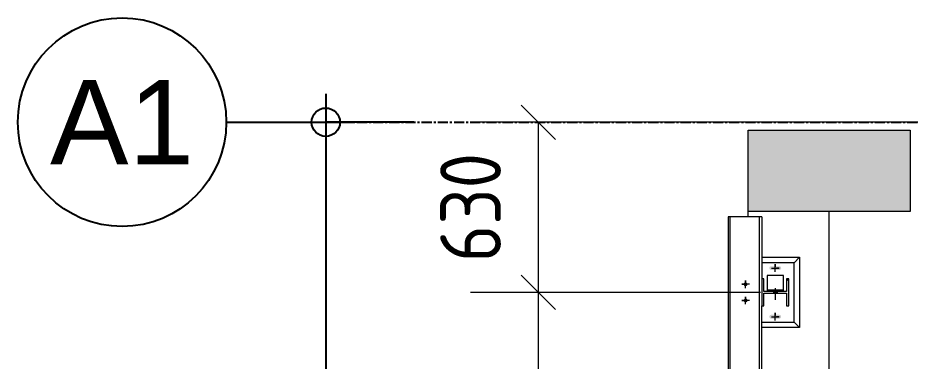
# Model space of a CAD drawing. Header units: millimetres. Extents: x -153298 to 620751, y -313239 to 250031.
# Drawn here: x 62579 to 65887, y -82828 to -81558 of the extents above; entities that cross this region are included whole.
import ezdxf
from ezdxf.enums import TextEntityAlignment as Align

# ---------------------------------------------------------------- set-up
doc = ezdxf.new("R2010")
doc.units = ezdxf.units.MM
for name, pattern in [('CENTER', [2, 1.25, -0.25, 0.25, -0.25]), ('XKITLINE00', [0]), ('XKITLINE02', [4, 2, -2])]:
    doc.linetypes.add(name, pattern=pattern)
doc.layers.get('DEFPOINTS').update_dxf_attribs({"color": 250})
for name, color, linetype in [('000 - EXISTING_CONCRETE_MAIN_COLOR_1', 1, 'Continuous'), ('000 - EXISTING_STEEL-STRUCTURE_MAIN_COLOR_1', 1, 'Continuous'), ('000 - EXISTING_STEEL-STRUCTURE_MAIN_COLOR_2', 2, 'Continuous'), ('S-DIM', 7, 'Continuous'), ('Stan-Dim', 8, 'Continuous')]:
    doc.layers.add(name, color=color, linetype=linetype)
doc.layers.add('Part', color=2, linetype='Continuous', lineweight=0)
doc.layers.add('Z-DIMENSIONS', color=1, linetype='Continuous', lineweight=0)
doc.styles.add('ISOCPEUR', font='isocpeur.ttf')
doc.styles.add('ROMANS', font='arial.ttf', dxfattribs={"width": 0.85})
doc.dimstyles.new('Dim-Cen', dxfattribs={"dimtxt": 3, "dimasz": 1, "dimexe": 0, "dimexo": 2.5, "dimgap": 1.5, "dimtad": 1, "dimdec": 0, "dimzin": 1, "dimdsep": 46, "dimtxsty": 'ROMANS', "dimblk": 'CEN1', "dimcen": 0.09, "dimclrd": 1, "dimclre": 250, "dimclrt": 3, "dimadec": 0, "dimazin": 0, "dimtfac": 1, "dimtdec": 0, "dimtofl": 0, "dimtmove": 2, "dimatfit": 3, "dimfxl": 1, "dimtfill": 1, "dimtfillclr": 256, "dimtolj": 1, "dimtzin": 0, "dimarcsym": 0})

# ---------------------------------------------------------------- blocks, each defined once
blk = doc.blocks.new('*A6564')
at = {"layer": 'Part'}
blk.add_hatch(color=256, dxfattribs=at).paths.add_polyline_path([(442.008, 164.74), (442.008, 162.34), (437.208, 162.34), (437.208, 164.74)], flags=17)
blk = doc.blocks.new('*A207206')
at = {"layer": '000 - EXISTING_STEEL-STRUCTURE_MAIN_COLOR_1', "linetype": 'XKITLINE00', "lineweight": 0}
blk.add_line((438.408454, 160.275977), (438.344454, 160.339977), dxfattribs=at)
blk = doc.blocks.new('*A21802100')
at = {"layer": '000 - EXISTING_STEEL-STRUCTURE_MAIN_COLOR_2', "linetype": 'XKITLINE00', "lineweight": 0}
for p, q in [((437.608454, 162.179977), (436.608454, 162.179977)), ((436.608454, 162.179977), (436.608454, 140.339979)), ((436.672454, 140.339979), (436.672454, 162.179977)), ((437.544454, 140.339979), (437.544454, 162.179977)), ((437.608454, 162.179977), (437.608454, 160.339977)), ((437.608454, 142.979971), (437.608454, 159.539977)), ((437.608454, 140.339979), (437.608454, 142.179971)), ((437.608454, 140.339979), (436.608454, 140.339979))]:
    blk.add_line(p, q, dxfattribs=at)
blk = doc.blocks.new('*A21812101')
at = {"layer": '000 - EXISTING_STEEL-STRUCTURE_MAIN_COLOR_1', "linetype": 'XKITLINE00', "lineweight": 0}
for p, q in [((437.672454, 160.339977), (437.608454, 160.339977)), ((437.608454, 160.339977), (437.608454, 159.539977)), ((437.672454, 159.963977), (437.672454, 160.339977)), ((438.408454, 160.339977), (438.344454, 160.339977)), ((438.344454, 160.339977), (438.344454, 159.963977)), ((438.408454, 159.539977), (438.408454, 160.339977)), ((438.344454, 159.963977), (437.672454, 159.963977)), ((437.672454, 159.539977), (437.672454, 159.915977)), ((437.672454, 159.915977), (438.344454, 159.915977)), ((438.344454, 159.915977), (438.344454, 159.539977)), ((437.608454, 159.539977), (437.672454, 159.539977)), ((438.344454, 159.539977), (438.408454, 159.539977))]:
    blk.add_line(p, q, dxfattribs=at)
blk = doc.blocks.new('*A21822102')
at = {"layer": 'Part', "linetype": 'XKITLINE00', "lineweight": 0}
for p, q in [((437.208418, 164.739977), (442.008418, 164.739977)), ((437.208418, 162.339977), (437.208418, 164.739977)), ((442.008418, 164.739977), (442.008418, 162.339977)), ((442.008418, 162.339977), (437.208418, 162.339977))]:
    blk.add_line(p, q, dxfattribs=at)
blk = doc.blocks.new('*A21842104')
at = {"layer": '000 - EXISTING_CONCRETE_MAIN_COLOR_1', "linetype": 'XKITLINE00', "lineweight": 0}
for p, q in [((437.208418, 162.179977), (437.208418, 162.339977)), ((439.608418, 140.179979), (439.608418, 162.339977)), ((437.208418, 140.179979), (437.208418, 140.339979))]:
    blk.add_line(p, q, dxfattribs=at)
blk = doc.blocks.new('*A21852105')
at = {"layer": '000 - EXISTING_STEEL-STRUCTURE_MAIN_COLOR_1', "linetype": 'XKITLINE00', "lineweight": 0}
for p, q in [((437.608454, 160.979977), (438.728454, 160.979977)), ((438.568454, 160.819977), (438.728454, 160.979977)), ((438.728454, 160.979977), (438.728454, 158.899977)), ((438.568454, 159.059977), (438.728454, 158.899977)), ((438.728454, 158.899977), (437.608454, 158.899977))]:
    blk.add_line(p, q, dxfattribs=at)
blk = doc.blocks.new('*A21862106')
at = {"layer": '000 - EXISTING_STEEL-STRUCTURE_MAIN_COLOR_1', "linetype": 'XKITLINE00', "lineweight": 0}
for p, q in [((438.568454, 160.819977), (437.608454, 160.819977)), ((438.568454, 159.059977), (438.568454, 160.819977)), ((437.608454, 159.059977), (438.568454, 159.059977))]:
    blk.add_line(p, q, dxfattribs=at)
blk = doc.blocks.new('*A22182138')
at = {"layer": '000 - EXISTING_STEEL-STRUCTURE_MAIN_COLOR_1', "linetype": 'XKITLINE00', "lineweight": 0}
for p, q in [((437.016454, 160.179977), (437.091046, 160.179977)), ((437.128454, 160.291977), (437.128454, 160.217385)), ((437.128454, 160.067977), (437.128454, 160.142569)), ((437.240454, 160.179977), (437.165862, 160.179977)), ((437.016454, 159.699977), (437.091046, 159.699977)), ((437.128454, 159.811977), (437.128454, 159.737385)), ((437.128454, 159.587977), (437.128454, 159.662569)), ((437.240454, 159.699977), (437.165862, 159.699977))]:
    blk.add_line(p, q, dxfattribs=at)
blk = doc.blocks.new('*A22192139')
at = {"layer": '000 - EXISTING_STEEL-STRUCTURE_MAIN_COLOR_1', "linetype": 'XKITLINE00', "lineweight": 0}
for p, q in [((437.896454, 160.659977), (437.971046, 160.659977)), ((438.008454, 160.771977), (438.008454, 160.697385)), ((438.008454, 160.547977), (438.008454, 160.622569)), ((438.120454, 160.659977), (438.045862, 160.659977)), ((438.008454, 159.331977), (438.008454, 159.257385)), ((437.896454, 159.219977), (437.971046, 159.219977)), ((438.008454, 159.107977), (438.008454, 159.182569)), ((438.120454, 159.219977), (438.045862, 159.219977))]:
    blk.add_line(p, q, dxfattribs=at)
blk = doc.blocks.new('*A22202140')
at = {"layer": '000 - EXISTING_STEEL-STRUCTURE_MAIN_COLOR_1'}
for points in [[(437.118, 160.125), (437.107, 160.128), (437.097, 160.133), (437.089, 160.14), (437.082, 160.149), (437.077, 160.159), (437.074, 160.169), (437.072, 160.18), (437.074, 160.191), (437.077, 160.201), (437.082, 160.211), (437.089, 160.22), (437.097, 160.227), (437.107, 160.232), (437.118, 160.235), (437.128, 160.236), (437.139, 160.235), (437.15, 160.232), (437.16, 160.227), (437.168, 160.22), (437.175, 160.211), (437.18, 160.201), (437.183, 160.191), (437.184, 160.18), (437.183, 160.169), (437.18, 160.159), (437.175, 160.149), (437.168, 160.14), (437.16, 160.133), (437.15, 160.128), (437.139, 160.125), (437.128, 160.124)], [(437.118, 159.645), (437.107, 159.648), (437.097, 159.653), (437.089, 159.66), (437.082, 159.669), (437.077, 159.679), (437.074, 159.689), (437.072, 159.7), (437.074, 159.711), (437.077, 159.721), (437.082, 159.731), (437.089, 159.74), (437.097, 159.747), (437.107, 159.752), (437.118, 159.755), (437.128, 159.756), (437.139, 159.755), (437.15, 159.752), (437.16, 159.747), (437.168, 159.74), (437.175, 159.731), (437.18, 159.721), (437.183, 159.711), (437.184, 159.7), (437.183, 159.689), (437.18, 159.679), (437.175, 159.669), (437.168, 159.66), (437.16, 159.653), (437.15, 159.648), (437.139, 159.645), (437.128, 159.644)]]:
    blk.add_hatch(color=256, dxfattribs=at).paths.add_polyline_path(points, flags=17)
at = {"layer": '000 - EXISTING_STEEL-STRUCTURE_MAIN_COLOR_1', "linetype": 'XKITLINE00', "lineweight": 0}
for p, q in [((437.24, 160.18), (437.016, 160.18)), ((437.128, 160.068), (437.128, 160.292)), ((437.24, 159.7), (437.016, 159.7)), ((437.128, 159.588), (437.128, 159.812))]:
    blk.add_line(p, q, dxfattribs=at)
blk = doc.blocks.new('*A22212141')
at = {"layer": '000 - EXISTING_STEEL-STRUCTURE_MAIN_COLOR_1'}
for points in [[(438.168, 160.62), (438.15, 160.608), (438.128, 160.604), (437.888, 160.604), (437.867, 160.608), (437.849, 160.62), (437.837, 160.639), (437.832, 160.66), (437.837, 160.681), (437.849, 160.7), (437.867, 160.712), (437.888, 160.716), (438.128, 160.716), (438.15, 160.712), (438.168, 160.7), (438.18, 160.681), (438.184, 160.66), (438.18, 160.639)], [(438.168, 159.18), (438.15, 159.168), (438.128, 159.164), (437.888, 159.164), (437.867, 159.168), (437.849, 159.18), (437.837, 159.199), (437.832, 159.22), (437.837, 159.241), (437.849, 159.26), (437.867, 159.272), (437.888, 159.276), (438.128, 159.276), (438.15, 159.272), (438.168, 159.26), (438.18, 159.241), (438.184, 159.22), (438.18, 159.199)]]:
    blk.add_hatch(color=256, dxfattribs=at).paths.add_polyline_path(points, flags=17)
at = {"layer": '000 - EXISTING_STEEL-STRUCTURE_MAIN_COLOR_1', "linetype": 'XKITLINE00', "lineweight": 0}
for p, q in [((437.896, 160.66), (438.12, 160.66)), ((438.008, 160.548), (438.008, 160.772)), ((438.008, 159.108), (438.008, 159.332)), ((437.896, 159.22), (438.12, 159.22))]:
    blk.add_line(p, q, dxfattribs=at)
blk = doc.blocks.new('*A22322152')
at = {"layer": '000 - EXISTING_STEEL-STRUCTURE_MAIN_COLOR_1', "linetype": 'XKITLINE00', "lineweight": 0}
for p, q in [((438.24848, 160.443977), (437.76848, 160.443977)), ((437.76848, 160.443977), (437.76848, 159.963977)), ((438.24848, 159.963977), (438.24848, 160.443977)), ((438.24848, 160.003977), (437.76848, 160.003977))]:
    blk.add_line(p, q, dxfattribs=at)
blk = doc.blocks.new('*A22332153')
at = {"layer": '000 - EXISTING_STEEL-STRUCTURE_MAIN_COLOR_1', "linetype": 'XKITLINE02', "lineweight": 0}
for p, q in [((437.952428, 160.003977), (437.952428, 159.963977)), ((437.952428, 159.963977), (437.952428, 159.915977)), ((438.008428, 160.067337), (438.008428, 159.723977)), ((438.064428, 160.003977), (438.064428, 159.963977)), ((438.064428, 159.963977), (438.064428, 159.915977))]:
    blk.add_line(p, q, dxfattribs=at)
blk = doc.blocks.new('*A22342154')
at = {"layer": '000 - EXISTING_STEEL-STRUCTURE_MAIN_COLOR_1'}
for points in [[(438.064, 160.004), (438.064, 159.964), (437.952, 159.964), (437.952, 160.004)], [(438.064, 159.964), (438.064, 159.916), (437.952, 159.916), (437.952, 159.964)]]:
    blk.add_hatch(color=256, dxfattribs=at).paths.add_polyline_path(points, flags=17)
at = {"layer": '000 - EXISTING_STEEL-STRUCTURE_MAIN_COLOR_1', "linetype": 'XKITLINE00', "lineweight": 0}
for p, q in [((437.952, 160.004), (437.952, 159.964)), ((437.952, 159.964), (437.952, 159.916)), ((438.008, 160.067), (438.008, 159.724)), ((438.064, 160.004), (438.064, 159.964)), ((438.064, 159.964), (438.064, 159.916))]:
    blk.add_line(p, q, dxfattribs=at)
blk = doc.blocks.new('*A29452854')
at = {"layer": 'Z-DIMENSIONS', "linetype": 'XKITLINE00', "lineweight": 0}
for p, q in [((430.474161, 165.489069), (431.492395, 164.470835)), ((448.998427, 164.979952), (428.973278, 164.979952)), ((430.983278, 159.939977), (430.983278, 164.979952)), ((430.474161, 160.449093), (431.492395, 159.43086)), ((437.568454, 159.939977), (428.973278, 159.939977))]:
    blk.add_line(p, q, dxfattribs=at)
at = {"layer": 'Z-DIMENSIONS'}
for p in [(430.983278, 164.979952), (430.983278, 159.939977)]:
    blk.add_point(p, dxfattribs=at)
at = {"layer": 'Z-DIMENSIONS', "style": 'ISOCPEUR', "width": 0.85}
blk.add_text('630', height=1.8, rotation=90.00021, dxfattribs=at).set_placement((429.873278, 160.835745))
blk = doc.blocks.new('*A29462855')
at = {"layer": 'Z-DIMENSIONS', "linetype": 'XKITLINE00', "lineweight": 0}
for p, q in [((430.474161, 160.449093), (431.492395, 159.43086)), ((437.568454, 159.939977), (428.973278, 159.939977)), ((430.983278, 142.579971), (430.983278, 159.939977)), ((430.474161, 143.089088), (431.492395, 142.070854)), ((437.568454, 142.579971), (428.973278, 142.579971))]:
    blk.add_line(p, q, dxfattribs=at)
at = {"layer": 'Z-DIMENSIONS'}
for p in [(430.983278, 159.939977), (430.983278, 142.579971)]:
    blk.add_point(p, dxfattribs=at)
at = {"layer": 'Z-DIMENSIONS', "style": 'ISOCPEUR', "width": 0.85}
blk.add_text('2170', height=1.8, rotation=90.00021, dxfattribs=at).set_placement((429.873278, 149.249036))
blk = doc.blocks.new('CEN1')
at = {"color": 1}
for p, q in [((0, 1.5), (0, -1.5)), ((1.5, 0), (-1.5, 0))]:
    blk.add_line(p, q, dxfattribs=at)
at = {"color": 3}
blk.add_circle((0, 0), 0.75, dxfattribs=at)
blk = doc.blocks.new('*D4751')
at = {"layer": 'DEFPOINTS', "color": 0, "transparency": 16777216}
for p in [(64221.4, -81943.9), (63720.5, -86001.9), (64221.4, -86001.9)]:
    blk.add_point(p, dxfattribs=at)
at = {"layer": 'S-DIM', "color": 250, "lineweight": -2, "transparency": 16777216}
for p, q in [((64046.4, -81943.9), (63720.5, -81943.9)), ((64046.4, -86001.9), (63720.5, -86001.9))]:
    blk.add_line(p, q, dxfattribs=at)
at = {"layer": 'S-DIM', "color": 1, "lineweight": -2, "transparency": 16777216}
blk.add_line((63720.5, -82013.9), (63720.5, -85931.9), dxfattribs=at)
at = {"layer": 'S-DIM', "color": 1, "lineweight": -2, "transparency": 16777216, "xscale": 70, "yscale": 70, "zscale": 70}
for p, rotation in [((63720.5, -81943.9), 90), ((63720.5, -86001.9), 270)]:
    blk.add_blockref('CEN1', p, dxfattribs=dict(at, rotation=rotation))
at = {"layer": 'S-DIM', "color": 3, "transparency": 16777216, "insert": (63508.3, -83972.9), "char_height": 210, "attachment_point": 5, "rotation": 90, "style": 'ROMANS', "bg_fill": 3, "box_fill_scale": 1.1, "bg_fill_color": 256, "bg_fill_true_color": 13158600, "bg_fill_transparency": 0}
blk.add_mtext('\\A1;4058', dxfattribs=at)

msp = doc.modelspace()

# ---------------------------------------------------------------- linework, layer by layer
at = {"color": 3}
msp.add_line((63351.4417, -81943.9241), (63655.7799, -81943.9241), dxfattribs=at)
at = {"color": 1, "linetype": 'CENTER', "ltscale": 30}
msp.add_line((63655.7799, -81943.9241), (94680.1276, -81943.9241), dxfattribs=at)
at = {"color": 3}
msp.add_circle((62965.2151, -81943.9241), 386.2266, dxfattribs=at)

# ---------------------------------------------------------------- block references
at = {"lineweight": 0, "xscale": 125, "yscale": 125, "zscale": 125}
for name in ['*A29452854', '*A6564', '*A21822102', '*A21842104', '*A21802100', '*A21852105', '*A21862106', '*A22212141', '*A22192139', '*A29462855', '*A22322152', '*A22182138', '*A22202140', '*A21812101', '*A207206', '*A22332153', '*A22342154']:
    msp.add_blockref(name, (10635.4858, -102566.4181), dxfattribs=at)

# ---------------------------------------------------------------- texts
at = {"layer": 'Stan-Dim', "color": 5, "style": 'ROMANS'}
msp.add_attdef('A1', text='', height=312.5, dxfattribs=at).set_placement((62965.2151, -81943.9241), align=Align.MIDDLE_CENTER)

# ---------------------------------------------------------------- next in the draw order: dimensions: what is measured, and where the dimension line sits
at = {"layer": 'S-DIM'}
dim = msp.add_linear_dim(base=(63720.4956, -86001.9241), p1=(64221.3797, -81943.9241), p2=(64221.3797, -86001.9241), angle=90, dimstyle='Dim-Cen', override={"dimscale": 70}, dxfattribs=at)
dim.commit()
dim.dimension.update_dxf_attribs({"geometry": '*D4751', "text_midpoint": (63508.2753, -83972.9241)})

doc.saveas('drawing.dxf')
